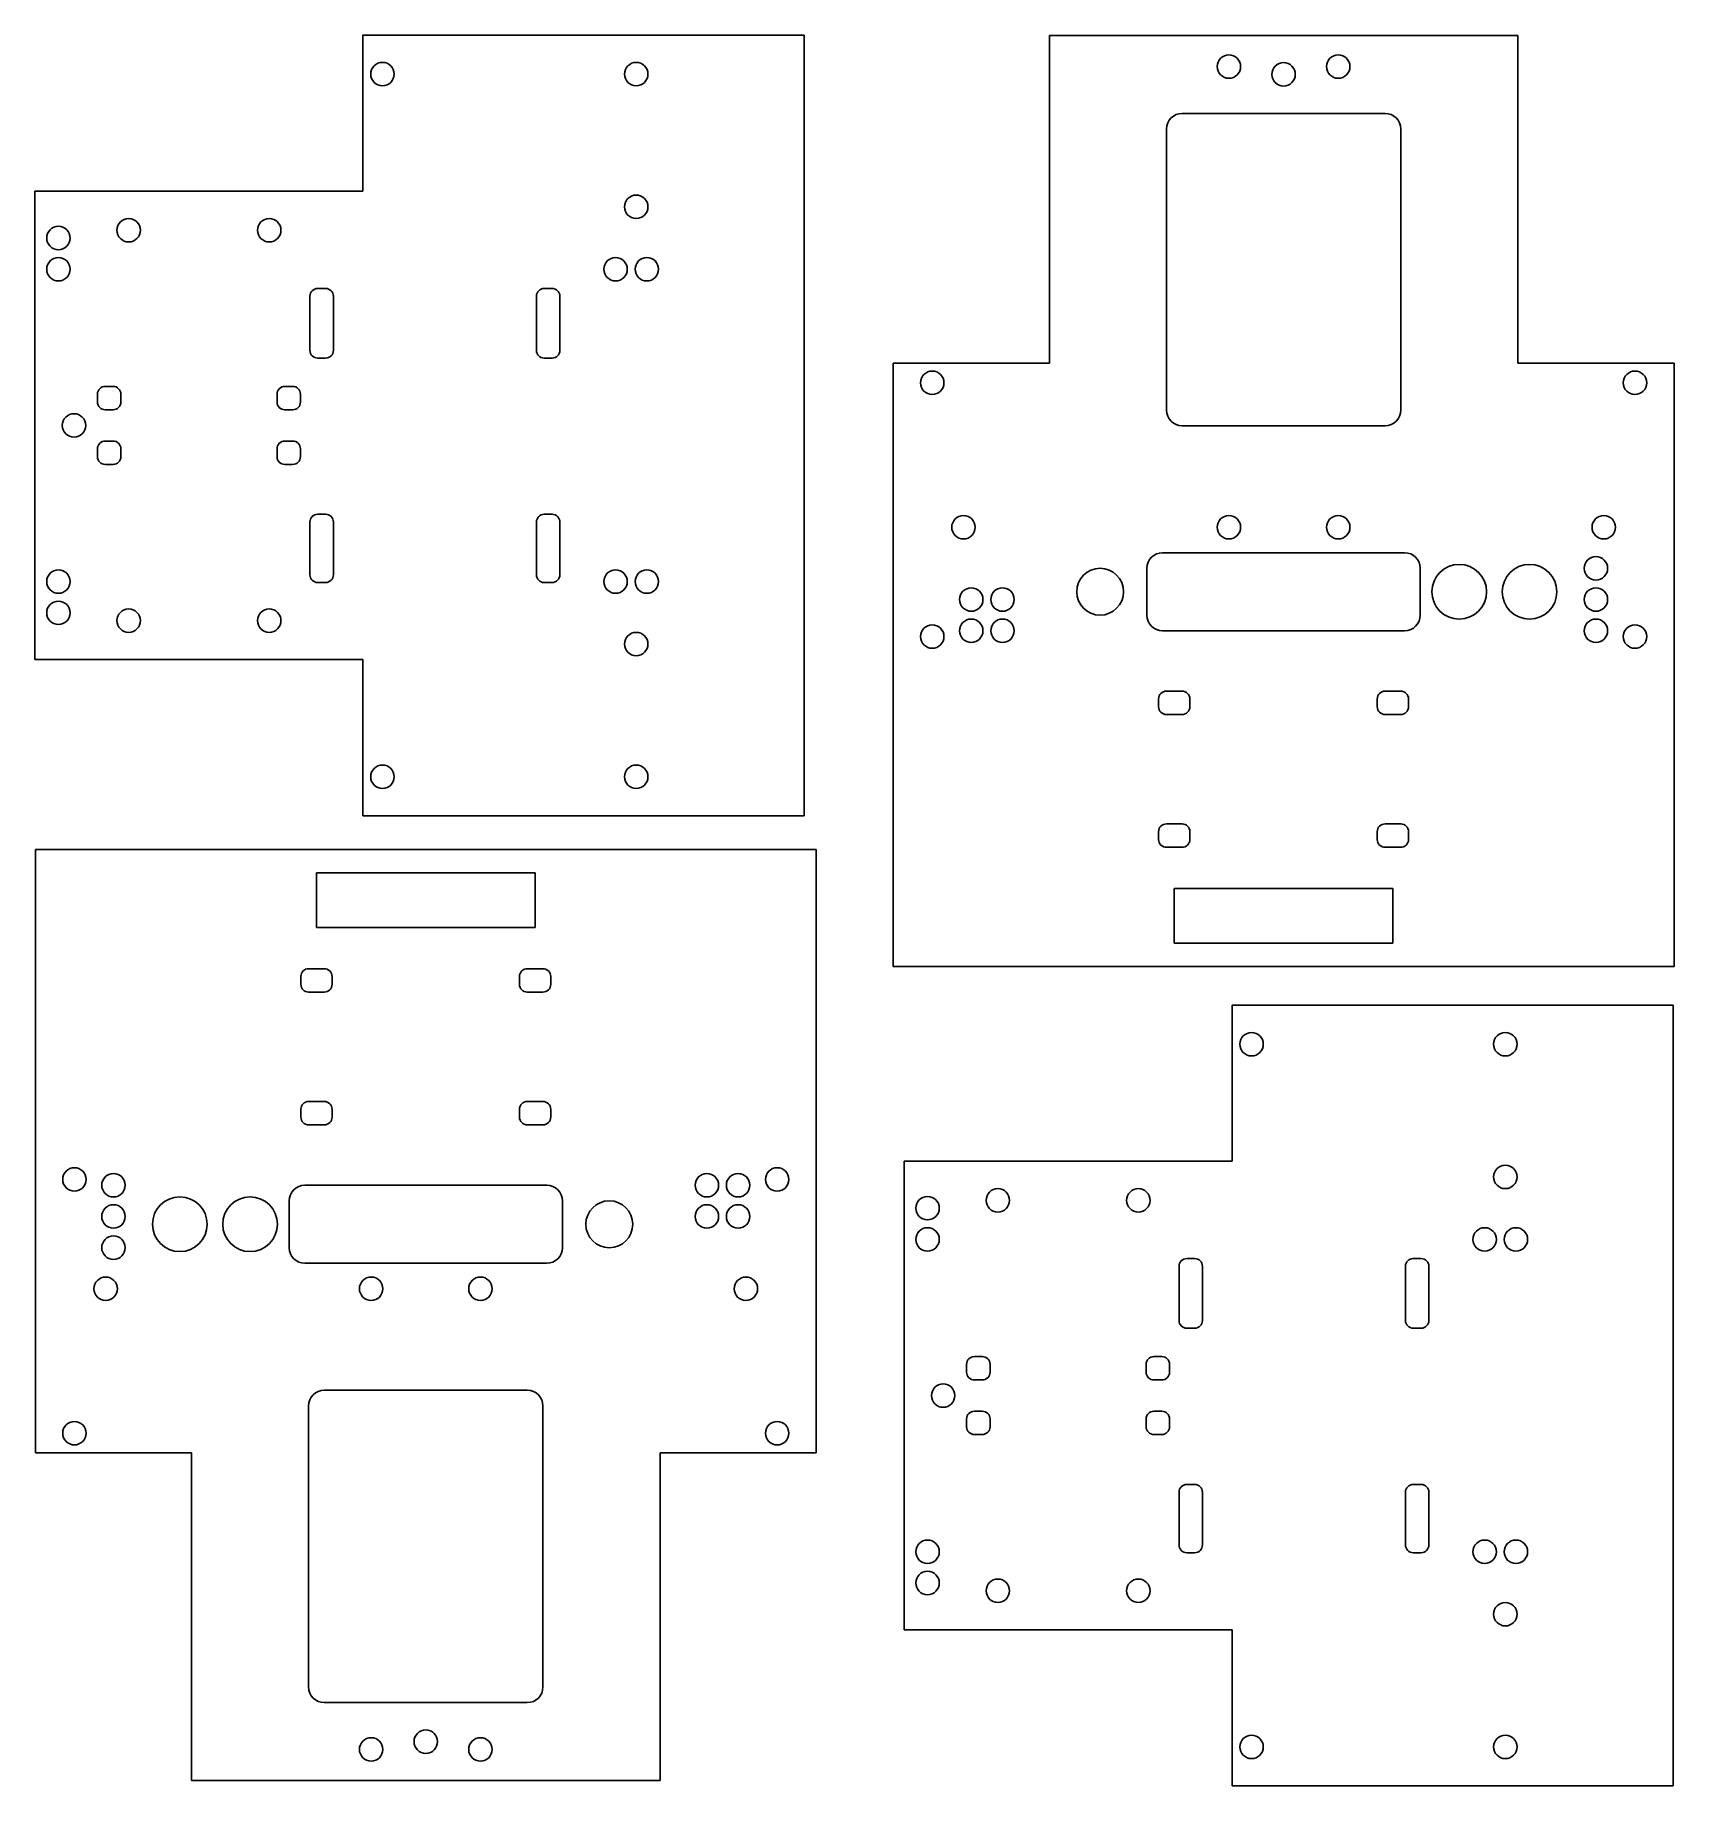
# Model space of a CAD drawing. Header units: millimetres. Extents: x 0 to 210, y 73 to 297.
import ezdxf

# ---------------------------------------------------------------- set-up
doc = ezdxf.new("R2010")
doc.units = ezdxf.units.MM

msp = doc.modelspace()

# ---------------------------------------------------------------- linework, layer by layer
at = {"color": 7, "linetype": 'Continuous', "lineweight": 25}
for p, q in [((42.01, 277.05), (42.01, 297.05)), ((98.52, 297.05), (42.01, 297.05)), ((98.52, 197.05), (98.52, 297.05)), ((129.92, 255.01), (129.92, 297.01)), ((189.92, 297.01), (129.92, 297.01)), ((189.92, 297.01), (189.92, 255.01)), ((144.92, 285.01), (144.92, 249.01)), ((172.92, 287.01), (146.92, 287.01)), ((174.92, 249.01), (174.92, 285.01)), ((0.01, 277.05), (0.01, 217.05)), ((0.01, 277.05), (42.01, 277.05)), ((35.23, 263.6), (35.23, 256.67)), ((37.23, 264.6), (36.23, 264.6)), ((38.23, 256.67), (38.23, 263.6)), ((64.23, 263.6), (64.23, 256.67)), ((66.23, 264.6), (65.23, 264.6)), ((67.23, 256.67), (67.23, 263.6)), ((36.23, 255.67), (37.23, 255.67)), ((65.23, 255.67), (66.23, 255.67)), ((109.92, 255.01), (129.92, 255.01)), ((109.92, 255.01), (109.92, 177.76)), ((189.92, 255.01), (209.92, 255.01)), ((209.92, 177.76), (209.92, 255.01)), ((10.01, 252.05), (9.01, 252.05)), ((33.01, 252.05), (32.01, 252.05)), ((8.01, 251.05), (8.01, 250.05)), ((9.01, 249.05), (10.01, 249.05)), ((11.01, 250.05), (11.01, 251.05)), ((31.01, 251.05), (31.01, 250.05)), ((32.01, 249.05), (33.01, 249.05)), ((34.01, 250.05), (34.01, 251.05)), ((146.92, 247.01), (172.92, 247.01)), ((10.01, 245.05), (9.01, 245.05)), ((33.01, 245.05), (32.01, 245.05)), ((8.01, 244.05), (8.01, 243.05)), ((11.01, 243.05), (11.01, 244.05)), ((31.01, 244.05), (31.01, 243.05)), ((34.01, 243.05), (34.01, 244.05)), ((9.01, 242.05), (10.01, 242.05)), ((32.01, 242.05), (33.01, 242.05)), ((37.23, 235.67), (36.23, 235.67)), ((66.23, 235.67), (65.23, 235.67)), ((35.23, 234.67), (35.23, 227.93)), ((38.23, 227.93), (38.23, 234.67)), ((64.23, 234.67), (64.23, 227.93)), ((67.23, 227.93), (67.23, 234.67)), ((142.42, 228.75), (142.42, 222.75)), ((175.42, 230.75), (144.42, 230.75)), ((177.42, 222.75), (177.42, 228.75)), ((36.23, 226.93), (37.23, 226.93)), ((65.23, 226.93), (66.23, 226.93)), ((144.42, 220.75), (175.42, 220.75)), ((42.01, 217.05), (0.01, 217.05)), ((42.01, 197.05), (42.01, 217.05)), ((143.92, 212.02), (143.92, 211.02)), ((146.92, 213.02), (144.92, 213.02)), ((147.92, 211.02), (147.92, 212.02)), ((171.92, 212.02), (171.92, 211.02)), ((174.92, 213.02), (172.92, 213.02)), ((175.92, 211.02), (175.92, 212.02)), ((144.92, 210.02), (146.92, 210.02)), ((172.92, 210.02), (174.92, 210.02)), ((42.01, 197.05), (98.52, 197.05)), ((146.92, 196.02), (144.92, 196.02)), ((174.92, 196.02), (172.92, 196.02)), ((143.92, 195.02), (143.92, 194.02)), ((144.92, 193.02), (146.92, 193.02)), ((147.92, 194.02), (147.92, 195.02)), ((171.92, 195.02), (171.92, 194.02)), ((172.92, 193.02), (174.92, 193.02)), ((175.92, 194.02), (175.92, 195.02)), ((100.06, 192.73), (0.06, 192.73)), ((0.06, 192.73), (0.06, 115.48)), ((100.06, 115.48), (100.06, 192.73)), ((36.06, 189.73), (36.06, 182.73)), ((36.06, 189.73), (64.06, 189.73)), ((64.06, 182.73), (64.06, 189.73)), ((173.92, 187.76), (145.92, 187.76)), ((145.92, 187.76), (145.92, 180.76)), ((173.92, 180.76), (173.92, 187.76)), ((36.06, 182.73), (64.06, 182.73)), ((173.92, 180.76), (145.92, 180.76)), ((37.06, 177.47), (35.06, 177.47)), ((65.06, 177.47), (63.06, 177.47)), ((109.92, 177.76), (209.92, 177.76)), ((34.06, 176.47), (34.06, 175.47)), ((38.06, 175.47), (38.06, 176.47)), ((62.06, 176.47), (62.06, 175.47)), ((66.06, 175.47), (66.06, 176.47)), ((35.06, 174.47), (37.06, 174.47)), ((63.06, 174.47), (65.06, 174.47)), ((153.32, 152.8), (153.32, 172.8)), ((209.82, 172.8), (153.32, 172.8)), ((209.82, 72.8), (209.82, 172.8)), ((34.06, 159.47), (34.06, 158.47)), ((37.06, 160.47), (35.06, 160.47)), ((38.06, 158.47), (38.06, 159.47)), ((62.06, 159.47), (62.06, 158.47)), ((65.06, 160.47), (63.06, 160.47)), ((66.06, 158.47), (66.06, 159.47)), ((35.06, 157.47), (37.06, 157.47)), ((63.06, 157.47), (65.06, 157.47)), ((111.32, 152.8), (111.32, 92.8)), ((111.32, 152.8), (153.32, 152.8)), ((65.56, 149.74), (34.56, 149.74)), ((32.56, 147.74), (32.56, 141.74)), ((67.56, 141.74), (67.56, 147.74)), ((34.56, 139.74), (65.56, 139.74)), ((146.53, 139.35), (146.53, 132.42)), ((148.53, 140.35), (147.53, 140.35)), ((149.53, 132.42), (149.53, 139.35)), ((175.53, 139.35), (175.53, 132.42)), ((177.53, 140.35), (176.53, 140.35)), ((178.53, 132.42), (178.53, 139.35)), ((147.53, 131.42), (148.53, 131.42)), ((176.53, 131.42), (177.53, 131.42)), ((119.32, 126.8), (119.32, 125.8)), ((121.32, 127.8), (120.32, 127.8)), ((122.32, 125.8), (122.32, 126.8)), ((142.32, 126.8), (142.32, 125.8)), ((144.32, 127.8), (143.32, 127.8)), ((145.32, 125.8), (145.32, 126.8)), ((63.06, 123.48), (37.06, 123.48)), ((120.32, 124.8), (121.32, 124.8)), ((143.32, 124.8), (144.32, 124.8)), ((35.06, 121.48), (35.06, 85.48)), ((65.06, 85.48), (65.06, 121.48)), ((119.32, 119.8), (119.32, 118.8)), ((121.32, 120.8), (120.32, 120.8)), ((122.32, 118.8), (122.32, 119.8)), ((142.32, 119.8), (142.32, 118.8)), ((144.32, 120.8), (143.32, 120.8)), ((145.32, 118.8), (145.32, 119.8)), ((120.32, 117.8), (121.32, 117.8)), ((143.32, 117.8), (144.32, 117.8)), ((20.06, 115.48), (0.06, 115.48)), ((20.06, 73.48), (20.06, 115.48)), ((100.06, 115.48), (80.06, 115.48)), ((80.06, 115.48), (80.06, 73.48)), ((146.53, 110.42), (146.53, 103.68)), ((148.53, 111.42), (147.53, 111.42)), ((149.53, 103.68), (149.53, 110.42)), ((175.53, 110.42), (175.53, 103.68)), ((177.53, 111.42), (176.53, 111.42)), ((178.53, 103.68), (178.53, 110.42)), ((147.53, 102.68), (148.53, 102.68)), ((176.53, 102.68), (177.53, 102.68)), ((153.32, 92.8), (111.32, 92.8)), ((153.32, 72.8), (153.32, 92.8)), ((37.06, 83.48), (63.06, 83.48)), ((20.06, 73.48), (80.06, 73.48)), ((153.32, 72.8), (209.82, 72.8))]:
    msp.add_line(p, q, dxfattribs=at)
for centre, radius in [((152.92, 293.01), 1.5), ((166.92, 293.01), 1.5), ((44.51, 292.05), 1.5), ((77.01, 292.05), 1.5), ((159.92, 292.01), 1.5), ((77.01, 275.05), 1.5), ((3.01, 271.05), 1.5), ((12.01, 272.05), 1.5), ((30.01, 272.05), 1.5), ((3.01, 267.05), 1.5), ((74.37, 267.05), 1.5), ((78.37, 267.05), 1.5), ((114.92, 252.51), 1.5), ((204.92, 252.51), 1.5), ((5.01, 247.05), 1.5), ((118.92, 234.01), 1.5), ((152.92, 234.01), 1.5), ((166.92, 234.01), 1.5), ((200.92, 234.01), 1.5), ((136.42, 225.75), 3), ((182.42, 225.75), 3.5), ((191.42, 225.75), 3.5), ((199.92, 228.75), 1.5), ((3.01, 227.05), 1.5), ((74.37, 227.05), 1.5), ((78.37, 227.05), 1.5), ((3.01, 223.05), 1.5), ((119.92, 224.75), 1.5), ((123.92, 224.75), 1.5), ((199.92, 224.75), 1.5), ((12.01, 222.05), 1.5), ((30.01, 222.05), 1.5), ((119.92, 220.75), 1.5), ((123.92, 220.75), 1.5), ((199.92, 220.75), 1.5), ((77.01, 219.05), 1.5), ((114.92, 220.01), 1.5), ((204.92, 220.01), 1.5), ((44.51, 202.05), 1.5), ((77.01, 202.05), 1.5), ((155.82, 167.8), 1.5), ((188.32, 167.8), 1.5), ((5.06, 150.48), 1.5), ((10.06, 149.74), 1.5), ((86.06, 149.74), 1.5), ((90.06, 149.74), 1.5), ((95.06, 150.48), 1.5), ((188.32, 150.8), 1.5), ((18.56, 144.74), 3.5), ((27.56, 144.74), 3.5), ((114.32, 146.8), 1.5), ((123.32, 147.8), 1.5), ((141.32, 147.8), 1.5), ((10.06, 145.74), 1.5), ((73.56, 144.74), 3), ((86.06, 145.74), 1.5), ((90.06, 145.74), 1.5), ((114.32, 142.8), 1.5), ((185.67, 142.8), 1.5), ((189.67, 142.8), 1.5), ((10.06, 141.74), 1.5), ((9.06, 136.48), 1.5), ((43.06, 136.48), 1.5), ((57.06, 136.48), 1.5), ((91.06, 136.48), 1.5), ((116.32, 122.8), 1.5), ((5.06, 117.98), 1.5), ((95.06, 117.98), 1.5), ((114.32, 102.8), 1.5), ((185.67, 102.8), 1.5), ((189.67, 102.8), 1.5), ((114.32, 98.8), 1.5), ((123.32, 97.8), 1.5), ((141.32, 97.8), 1.5), ((188.32, 94.8), 1.5), ((43.06, 77.48), 1.5), ((50.06, 78.48), 1.5), ((57.06, 77.48), 1.5), ((155.82, 77.8), 1.5), ((188.32, 77.8), 1.5)]:
    msp.add_circle(centre, radius, dxfattribs=at)
for centre, radius, start, end in [((146.92, 285.01), 2, 90, 180), ((172.92, 285.01), 2, 0, 90), ((36.23, 263.6), 1, 90, 180), ((37.23, 263.6), 1, 0, 90), ((65.23, 263.6), 1, 90, 180), ((66.23, 263.6), 1, 0, 90), ((36.23, 256.67), 1, 180, 270), ((37.23, 256.67), 1, 270, 0), ((65.23, 256.67), 1, 180, 270), ((66.23, 256.67), 1, 270, 0), ((9.01, 251.05), 1, 90, 180), ((10.01, 251.05), 1, 360, 90), ((32.01, 251.05), 1, 90, 180), ((33.01, 251.05), 1, 0, 90), ((9.01, 250.05), 1, 180, 270), ((10.01, 250.05), 1, 270, 0), ((32.01, 250.05), 1, 180, 270), ((33.01, 250.05), 1, 270, 0), ((146.92, 249.01), 2, 180, 270), ((172.92, 249.01), 2, 270, 0), ((9.01, 244.05), 1, 90, 180), ((10.01, 244.05), 1, 0, 90), ((32.01, 244.05), 1, 90, 180), ((33.01, 244.05), 1, 0, 90), ((9.01, 243.05), 1, 180, 270), ((10.01, 243.05), 1, 270, 0), ((32.01, 243.05), 1, 180, 270), ((33.01, 243.05), 1, 270, 0), ((36.23, 234.67), 1, 90, 180), ((37.23, 234.67), 1, 360, 90), ((65.23, 234.67), 1, 90, 180), ((66.23, 234.67), 1, 360, 90), ((144.42, 228.75), 2, 90, 180), ((175.42, 228.75), 2, 0, 90), ((36.23, 227.93), 1, 180, 270), ((37.23, 227.93), 1, 270, 0), ((65.23, 227.93), 1, 180, 270), ((66.23, 227.93), 1, 270, 0), ((144.42, 222.75), 2, 180, 270), ((175.42, 222.75), 2, 270, 0), ((144.92, 212.02), 1, 90, 180), ((144.92, 211.02), 1, 180, 270), ((146.92, 212.02), 1, 0, 90), ((146.92, 211.02), 1, 270, 0), ((172.92, 212.02), 1, 90, 180), ((172.92, 211.02), 1, 180, 270), ((174.92, 212.02), 1, 0, 90), ((174.92, 211.02), 1, 270, 0), ((144.92, 195.02), 1, 90, 180), ((146.92, 195.02), 1, 0, 90), ((172.92, 195.02), 1, 90, 180), ((174.92, 195.02), 1, 360, 90), ((144.92, 194.02), 1, 180, 270), ((146.92, 194.02), 1, 270, 0), ((172.92, 194.02), 1, 180, 270), ((174.92, 194.02), 1, 270, 0), ((35.06, 176.47), 1, 90, 180), ((37.06, 176.47), 1, 0, 90), ((63.06, 176.47), 1, 90, 180), ((65.06, 176.47), 1, 0, 90), ((35.06, 175.47), 1, 180, 270), ((37.06, 175.47), 1, 270, 0), ((63.06, 175.47), 1, 180, 270), ((65.06, 175.47), 1, 270, 0), ((35.06, 159.47), 1, 90, 180), ((37.06, 159.47), 1, 0, 90), ((63.06, 159.47), 1, 90, 180), ((65.06, 159.47), 1, 360, 90), ((35.06, 158.47), 1, 180, 270), ((37.06, 158.47), 1, 270, 0), ((63.06, 158.47), 1, 180, 270), ((65.06, 158.47), 1, 270, 0), ((34.56, 147.74), 2, 90, 180), ((65.56, 147.74), 2, 0, 90), ((34.56, 141.74), 2, 180, 270), ((65.56, 141.74), 2, 270, 0), ((147.53, 139.35), 1, 90, 180), ((148.53, 139.35), 1, 0, 90), ((176.53, 139.35), 1, 90, 180), ((177.53, 139.35), 1, 0, 90), ((147.53, 132.42), 1, 180, 270), ((148.53, 132.42), 1, 270, 0), ((176.53, 132.42), 1, 180, 270), ((177.53, 132.42), 1, 270, 0), ((120.32, 126.8), 1, 90, 180), ((120.32, 125.8), 1, 180, 270), ((121.32, 126.8), 1, 0, 90), ((121.32, 125.8), 1, 270, 0), ((143.32, 126.8), 1, 90, 180), ((143.32, 125.8), 1, 180, 270), ((144.32, 126.8), 1, 0, 90), ((144.32, 125.8), 1, 270, 0), ((37.06, 121.48), 2, 90, 180), ((63.06, 121.48), 2, 0, 90), ((120.32, 119.8), 1, 90, 180), ((121.32, 119.8), 1, 0, 90), ((143.32, 119.8), 1, 90, 180), ((144.32, 119.8), 1, 0, 90), ((120.32, 118.8), 1, 180, 270), ((121.32, 118.8), 1, 270, 0), ((143.32, 118.8), 1, 180, 270), ((144.32, 118.8), 1, 270, 0), ((147.53, 110.42), 1, 90, 180), ((148.53, 110.42), 1, 0, 90), ((176.53, 110.42), 1, 90, 180), ((177.53, 110.42), 1, 0, 90), ((147.53, 103.68), 1, 180, 270), ((148.53, 103.68), 1, 270, 0), ((176.53, 103.68), 1, 180, 270), ((177.53, 103.68), 1, 270, 0), ((37.06, 85.48), 2, 180, 270), ((63.06, 85.48), 2, 270, 0)]:
    msp.add_arc(centre, radius, start, end, dxfattribs=at)

doc.saveas('drawing.dxf')
